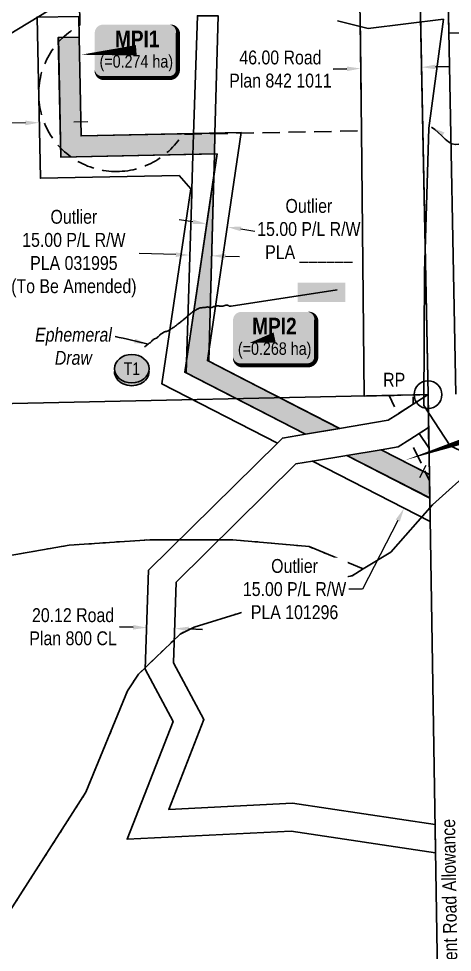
# Model space of a CAD drawing. Extents: x 585085 to 587865, y 5988993 to 5990821.
# Drawn here: x 585707 to 586020, y 5989511 to 5990184 of the extents above; entities that cross this region are included whole.
import ezdxf
from ezdxf.enums import TextEntityAlignment as Align

# ---------------------------------------------------------------- set-up
doc = ezdxf.new("R2010")
doc.units = 0
doc.header["$LTSCALE"] = 5
doc.header["$PDSIZE"] = 0.5
for name, pattern in [('foc-ACCESSROAD', [3.75, 2.5, -1.25]), ('foc-FLOWLINE', [3.75, 2.5, -1.25]), ('foc-TOPO-ephemeral', [6.25, 3.125, -0.625, 0.625, -0.625, 0.625, -0.625]), ('foc-WHEELTRACKS', [2, 0.4, -1.6])]:
    doc.linetypes.add(name, pattern=pattern)
doc.layers.get('Defpoints').update_dxf_attribs({"color": 9})
for name, color, linetype in [('35', 37, 'Continuous'), ('AS-POWER', 104, 'foc-POWER'), ('AS-UNDERLAY-H', 141, 'Continuous'), ('C-AR', 13, 'foc-ACCESSROAD'), ('C-RW', 13, 'Continuous'), ('C-WS', 13, 'foc-ACCESSROAD'), ('CG-NOTES', 7, 'Continuous'), ('F-EZE', 190, 'foc-FLOWLINE'), ('F-RW', 190, 'Continuous'), ('L-ROAD-T', 7, 'Continuous'), ('L-SEC', 7, 'Continuous'), ('L-TITLEDB', 4, 'Continuous'), ('L-TITLEDB-T', 4, 'Continuous'), ('P-BUFFER-H 100m', 191, 'Continuous'), ('P-CROSSINGS', 250, 'Continuous'), ('P-TEMP-BLOCKS', 250, 'Continuous'), ('P-TEMP-H', 41, 'Continuous'), ('P-TEMP_WORKSPACE', 46, 'Continuous'), ('T-CREEK', 160, 'Continuous'), ('T-DRAW', 143, 'foc-TOPO-ephemeral'), ('T-WATER-P3', 160, 'foc-WHEELTRACKS'), ('T-WATER-T', 170, 'Continuous')]:
    doc.layers.add(name, color=color, linetype=linetype)
doc.layers.add('C-RW-T', color=13, linetype='Continuous', lineweight=9)
doc.styles.add('100L', font='ARIALN.TTF', dxfattribs={"height": 11})
doc.styles.add('80', font='ARIALN.TTF', dxfattribs={"height": 10})
doc.styles.add('80CG', font='ARIALN.TTF', dxfattribs={"height": 10})
doc.styles.add('80L', font='ARIALN.TTF', dxfattribs={"height": 10})
doc.styles.add('BOLD', font='ARIALNB.TTF')
doc.styles.add('Crossing', font='ARIALN.TTF', dxfattribs={"height": 10})
doc.styles.add('foc-LtypeFont', font='ARIALN.TTF', dxfattribs={"height": 7.35})
doc.linetypes.add('foc-POWER', pattern='A,6,-1,["P",foc-LtypeFont,S=0.2,R=0,X=-0.625,Y=-0.75],-1.24,4', length=12.24)
doc.linetypes.add('foc-TOPO-flowdirection-NOLINE', pattern='A,0,[">",foc-LtypeFont,S=0.3,R=0,X=0,Y=-0.945],-20,[">",foc-LtypeFont,S=0.3,R=0,X=0,Y=-0.945],0', length=20)
doc.dimstyles.new('Compass 5 000', dxfattribs={"dimscale": 5, "dimtxt": 9, "dimasz": 2, "dimexe": 0.2, "dimexo": 0.0625, "dimgap": 0.5, "dimtad": 0, "dimtih": 1, "dimtoh": 1, "dimzin": 0, "dimdsep": 46, "dimtxsty": '80CG', "dimcen": 0.1, "dimse1": 1, "dimse2": 1, "dimclrd": 256, "dimclrt": 256, "dimaunit": 1, "dimadec": 4, "dimazin": 0, "dimtfac": 0.06, "dimtofl": 0, "dimtmove": 0, "dimatfit": 1, "dimfxl": 0.2, "dimtolj": 1, "dimtzin": 0, "dimlwd": -1, "dimarcsym": 0})

# ---------------------------------------------------------------- blocks, each defined once
blk = doc.blocks.new('RP')
at = {"layer": '35', "color": 3}
blk.add_circle((0, 0), 10, dxfattribs=at)
at = {"layer": '35', "color": 3, "style": '80'}
blk.add_attdef('RP_001', (-32.36, 5.75), '', height=10, dxfattribs=at)
blk = doc.blocks.new('*D382')
at = {"layer": 'C-RW-T', "transparency": 16777216}
for p, q in [((585820.42, 5990014.01), (585793.86, 5990014.81)), ((585856.22, 5990012.93), (585866.22, 5990012.63))]:
    blk.add_line(p, q, dxfattribs=at)
for points in [[(585820.47, 5990015.67), (585820.37, 5990012.34), (585830.41, 5990013.71)], [(585856.27, 5990014.6), (585856.17, 5990011.27), (585846.23, 5990013.23)]]:
    blk.add_solid(points, dxfattribs=at)
at = {"layer": 'Defpoints', "color": 0, "transparency": 16777216}
for p in [(585830.41, 5990013.71), (585830.22, 5990007.2), (585846.03, 5990006.72)]:
    blk.add_point(p, dxfattribs=at)
at = {"layer": 'C-RW-T', "transparency": 16777216, "insert": (585746.84, 5990014.81), "char_height": 10, "attachment_point": 5, "style": '80CG'}
blk.add_mtext('\\A1;Outlier\\P15.00 P/L R/W\\PPLA 031995\\P(To Be Amended)', dxfattribs=at)
blk = doc.blocks.new('*D386')
at = {"layer": 'C-RW-T', "transparency": 16777216}
for p, q in [((585996.45, 5989853.47), (586001.02, 5989862.37)), ((585980.48, 5989822.33), (585955.11, 5989772.87)), ((585955.11, 5989772.87), (585945.11, 5989772.87))]:
    blk.add_line(p, q, dxfattribs=at)
for points in [[(585994.97, 5989854.23), (585997.93, 5989852.71), (585991.89, 5989844.57)], [(585979, 5989823.09), (585981.96, 5989821.57), (585985.04, 5989831.23)]]:
    blk.add_solid(points, dxfattribs=at)
at = {"layer": 'Defpoints', "color": 0, "transparency": 16777216}
for p in [(585986.4, 5989847.39), (585979.56, 5989834.05), (585985.04, 5989831.23)]:
    blk.add_point(p, dxfattribs=at)
at = {"layer": 'C-RW-T', "transparency": 16777216, "insert": (585906.02, 5989772.87), "char_height": 10, "attachment_point": 5, "style": '80CG', "bg_fill": 3, "box_fill_scale": 1.1, "bg_fill_color": 256, "bg_fill_true_color": 13158600, "bg_fill_transparency": 0}
blk.add_mtext('\\A1;Outlier\\P15.00 P/L R/W\\PPLA 101296', dxfattribs=at)
blk = doc.blocks.new('*D397')
at = {"layer": 'Defpoints', "color": 0, "transparency": 16777216}
for p in [(585947.56, 5990440.76), (585991.38, 5990441.69), (585997.61, 5990149.13)]:
    blk.add_point(p, dxfattribs=at)
at = {"layer": 'L-TITLEDB-T', "transparency": 16777216}
for p, q in [((585943.8, 5990147.98), (585933.8, 5990147.77)), ((586007.61, 5990149.34), (586017.61, 5990149.55))]:
    blk.add_line(p, q, dxfattribs=at)
for points in [[(586007.57, 5990151.01), (586007.64, 5990147.67), (585997.61, 5990149.13)], [(585943.76, 5990149.65), (585943.83, 5990146.31), (585953.8, 5990148.19)]]:
    blk.add_solid(points, dxfattribs=at)
at = {"layer": 'L-TITLEDB-T', "transparency": 16777216, "insert": (585895.85, 5990147.77), "char_height": 10, "attachment_point": 5, "style": '80CG'}
blk.add_mtext('\\A1;46.00 Road\\PPlan 842 1011', dxfattribs=at)
blk = doc.blocks.new('*D399')
at = {"layer": 'Defpoints', "color": 0, "transparency": 16777216}
for p in [(585799.76, 5989749.13), (585819.86, 5989748.5), (585799.63, 5989745.11)]:
    blk.add_point(p, dxfattribs=at)
at = {"layer": 'L-TITLEDB-T', "transparency": 16777216}
for p, q in [((585789.64, 5989745.42), (585779.64, 5989745.73)), ((585829.73, 5989744.18), (585839.72, 5989743.87))]:
    blk.add_line(p, q, dxfattribs=at)
for points in [[(585789.69, 5989747.09), (585789.59, 5989743.76), (585799.63, 5989745.11)], [(585829.78, 5989745.84), (585829.68, 5989742.51), (585819.73, 5989744.49)]]:
    blk.add_solid(points, dxfattribs=at)
at = {"layer": 'L-TITLEDB-T', "transparency": 16777216, "insert": (585746.27, 5989745.73), "char_height": 10, "attachment_point": 5, "style": '80CG'}
blk.add_mtext('\\A1;20.12 Road\\PPlan 800 CL', dxfattribs=at)
blk = doc.blocks.new('*D400')
at = {"layer": 'C-RW-T', "transparency": 16777216}
for p, q in [((585832.75, 5990037.64), (585822.86, 5990039.11)), ((585867.38, 5990032.51), (585877.27, 5990031.05))]:
    blk.add_line(p, q, dxfattribs=at)
for points in [[(585832.99, 5990039.29), (585832.5, 5990036), (585842.64, 5990036.18)], [(585867.62, 5990034.16), (585867.13, 5990030.87), (585857.49, 5990033.98)]]:
    blk.add_solid(points, dxfattribs=at)
at = {"layer": 'Defpoints', "color": 0, "transparency": 16777216}
for p in [(585857.49, 5990033.98), (585836.13, 5989992.21), (585850.97, 5989990.01)]:
    blk.add_point(p, dxfattribs=at)
at = {"layer": 'C-RW-T', "transparency": 16777216, "insert": (585916.36, 5990031.05), "char_height": 10, "attachment_point": 5, "style": '80CG'}
blk.add_mtext('\\A1;Outlier\\P15.00 P/L R/W\\PPLA ______', dxfattribs=at)
blk = doc.blocks.new('*D405')
at = {"layer": 'C-RW-T', "transparency": 16777216}
for p, q in [((585711.89, 5990108.99), (585701.89, 5990108.79)), ((585746.86, 5990109.69), (585756.86, 5990109.89))]:
    blk.add_line(p, q, dxfattribs=at)
for points in [[(585711.86, 5990110.65), (585711.93, 5990107.32), (585721.89, 5990109.19)], [(585746.83, 5990111.36), (585746.89, 5990108.02), (585736.86, 5990109.49)]]:
    blk.add_solid(points, dxfattribs=at)
at = {"layer": 'Defpoints', "color": 0, "transparency": 16777216}
for p in [(585721.89, 5990109.19), (585721.91, 5990108.07), (585736.88, 5990108.37)]:
    blk.add_point(p, dxfattribs=at)
at = {"layer": 'C-RW-T', "transparency": 16777216, "insert": (585662.81, 5990108.79), "char_height": 10, "attachment_point": 5, "style": '80CG'}
blk.add_mtext('\\A1;Outlier\\P15.00 P/L R/W\\PPLA 101296', dxfattribs=at)
blk = doc.blocks.new('*U406')
at = {"true_color": 0xff8aff}
h = blk.add_hatch(color=211, dxfattribs=at)
edge = h.paths.add_edge_path()
edge.add_line((-24, -20), (24, -20))
edge.add_arc((24, -14), 6, 270, 360)
edge.add_line((30, -14), (30, 12.5))
edge.add_arc((24, 12.5), 6, 0, 90)
edge.add_line((24, 18.5), (-24, 18.5))
edge.add_arc((-24, 12.5), 6, 90, 180)
edge.add_line((-30, 12.5), (-30, -14))
edge.add_arc((-24, -14), 6, 180, 270)
at = {"color": 250, "flags": 128}
blk.add_lwpolyline([(-24, -20, 3, 3, 0), (24, -20, 3, 3, 0.414214), (30, -14, 3, 3, 0), (30, 12.5, 3, 0, 0.414214), (24, 18.5, 0, 0, 0), (-24, 18.5, 0, 0, 0.414214), (-30, 12.5, 0, 0, 0), (-30, -14, 0, 3, 0.414214)], format="xyseb", close=True, dxfattribs=at)
at = {"flags": 128}
blk.add_lwpolyline([(-40.14, -3.21, 0, 7.5, 0), (0, 0, 0, 0, 0)], format="xyseb", dxfattribs=at)
at = {"color": 250}
for tag, p, height, style in [('TEMP_AREA_W1_001', (-9.21, 2.24), 12, 'BOLD'), ('ENTER_TEXT_001', (-30.66, -12.47), 9, '80')]:
    blk.add_attdef(tag, p, '', height=height, dxfattribs=dict(at, style=style))
blk = doc.blocks.new('*U407')
at = {"true_color": 0xff8aff}
h = blk.add_hatch(color=211, dxfattribs=at)
edge = h.paths.add_edge_path()
edge.add_line((-24, -20), (24, -20))
edge.add_arc((24, -14), 6, 270, 360)
edge.add_line((30, -14), (30, 12.5))
edge.add_arc((24, 12.5), 6, 0, 90)
edge.add_line((24, 18.5), (-24, 18.5))
edge.add_arc((-24, 12.5), 6, 90, 180)
edge.add_line((-30, 12.5), (-30, -14))
edge.add_arc((-24, -14), 6, 180, 270)
at = {"color": 250, "flags": 128}
blk.add_lwpolyline([(-24, -20, 3, 3, 0), (24, -20, 3, 3, 0.414214), (30, -14, 3, 3, 0), (30, 12.5, 3, 0, 0.414214), (24, 18.5, 0, 0, 0), (-24, 18.5, 0, 0, 0.414214), (-30, 12.5, 0, 0, 0), (-30, -14, 0, 3, 0.414214)], format="xyseb", close=True, dxfattribs=at)
at = {"flags": 128}
blk.add_lwpolyline([(-77.51, -25.31, 0, 7.5, 0), (0, 0, 0, 0, 0)], format="xyseb", dxfattribs=at)
at = {"color": 250}
for tag, p, height, style in [('TEMP_AREA_W1_001', (-9.21, 2.24), 12, 'BOLD'), ('ENTER_TEXT_001', (-30.66, -12.47), 9, '80')]:
    blk.add_attdef(tag, p, '', height=height, dxfattribs=dict(at, style=style))
blk = doc.blocks.new('XING3')
h = blk.add_hatch(color=250)
h.dxf.hatch_style = 1
edge = h.paths.add_edge_path()
edge.add_ellipse((0, -2.05), major_axis=(-12.5, 0), ratio=0.816297, start_angle=0, end_angle=180)
edge.add_line((12.5, -2.05), (12.5, 0))
edge.add_ellipse((0, 0), major_axis=(-12.5, 0), ratio=0.816297, start_angle=0, end_angle=180, ccw=False)
edge.add_line((-12.5, 0), (-12.5, -2.05))
at = {"layer": 'P-BUFFER-H 100m'}
h = blk.add_hatch(color=256, dxfattribs=at)
h.dxf.hatch_style = 1
edge = h.paths.add_edge_path()
edge.add_ellipse((0, 0), major_axis=(-12.5, 0), ratio=0.816297, start_angle=0, end_angle=360)
at = {"color": 250}
blk.add_ellipse((0, 0), major_axis=(-12.5, 0), ratio=0.816297, dxfattribs=at)
blk.add_ellipse((0, -2.05), major_axis=(-12.5, 0), ratio=0.816297, start_param=0, end_param=3.141593, dxfattribs=at)
at = {"color": 250, "style": 'Crossing'}
blk.add_attdef('CROSSING', text='', height=9, dxfattribs=at).set_placement((0.09, 0.02), align=Align.MIDDLE_CENTER)
at = {"color": 250, "style": 'Crossing', "flags": 1}
for tag, p in [('OWNER', (0.09, -12.49)), ('DESCRIPTION', (0.09, -25.77)), ('LOCATION', (0.09, -39.3)), ('DWG_REF', (0.09, -52.84))]:
    blk.add_attdef(tag, text='', height=9, dxfattribs=at).set_placement(p, align=Align.MIDDLE_CENTER)
blk = doc.blocks.new('*U475')
at = {"true_color": 0xff8aff}
h = blk.add_hatch(color=211, dxfattribs=at)
edge = h.paths.add_edge_path()
edge.add_line((-24, -20), (24, -20))
edge.add_arc((24, -14), 6, 270, 360)
edge.add_line((30, -14), (30, 12.5))
edge.add_arc((24, 12.5), 6, 0, 90)
edge.add_line((24, 18.5), (-24, 18.5))
edge.add_arc((-24, 12.5), 6, 90, 180)
edge.add_line((-30, 12.5), (-30, -14))
edge.add_arc((-24, -14), 6, 180, 270)
at = {"color": 250, "flags": 128}
blk.add_lwpolyline([(-24, -20, 3, 3, 0), (24, -20, 3, 3, 0.414214), (30, -14, 3, 3, 0), (30, 12.5, 3, 0, 0.414214), (24, 18.5, 0, 0, 0), (-24, 18.5, 0, 0, 0.414214), (-30, 12.5, 0, 0, 0), (-30, -14, 0, 3, 0.414214)], format="xyseb", close=True, dxfattribs=at)
at = {"flags": 128}
blk.add_lwpolyline([(-18.02, -3.87, 0, 7.5, 0), (0, 0, 0, 0, 0)], format="xyseb", dxfattribs=at)
at = {"color": 250}
for tag, p, height, style in [('TEMP_AREA_W1_001', (-9.21, 2.24), 12, 'BOLD'), ('ENTER_TEXT_001', (-30.66, -12.47), 9, '80')]:
    blk.add_attdef(tag, p, '', height=height, dxfattribs=dict(at, style=style))

msp = doc.modelspace()

# ---------------------------------------------------------------- hatches: boundary and pattern name
at = {"layer": 'AS-UNDERLAY-H'}
h = msp.add_hatch(color=256, dxfattribs=at)
h.dxf.hatch_style = 1
h.paths.add_polyline_path([(585908.251, 5989993.769), (585942.613, 5989993.769), (585942.613, 5989979.857), (585908.251, 5989979.857)])
at = {"layer": 'P-TEMP-H'}
h = msp.add_hatch(color=256, dxfattribs=at)
h.dxf.hatch_style = 1
h.paths.add_polyline_path([(585848.642, 5990101.614), (585752.072, 5990099.636), (585750.616, 5990170.84), (585735.674, 5990170.643), (585737.382, 5990084.326), (585848.239, 5990086.611)])
h = msp.add_hatch(color=256, dxfattribs=at)
h.dxf.hatch_style = 1
h.paths.add_polyline_path([(585847.822, 5990071.091), (585826.792, 5989929.251), (585863.843, 5989910.244), (585913.558, 5989884.741), (585913.846, 5989884.594), (585938.577, 5989888.782), (585920.405, 5989898.088), (585870.689, 5989923.591), (585843.221, 5989937.696), (585844.463, 5989946.08)])
h = msp.add_hatch(color=256, dxfattribs=at)
h.dxf.hatch_style = 1
h.paths.add_polyline_path([(586003.264, 5989855.589), (585968.497, 5989873.417), (585943.689, 5989869.285), (586003.543, 5989838.596)])

# ---------------------------------------------------------------- linework, layer by layer
at = {"layer": 'AS-POWER'}
msp.add_lwpolyline([(585937.055, 5990182.613), (585959.129, 5990177.005), (586013.379, 5990183.735), (586002.903, 5990105.211), (585999.678, 5990001.716), (585999.211, 5989905.199), (586018.33, 5989876.191), (586104.944, 5989835.901), (586222.811, 5989814.949), (586333.878, 5989779.036), (586438.048, 5989779.398), (586536.881, 5989777.175), (586624.415, 5989786.535), (586711.92, 5989796.553), (586793.788, 5989796.91), (586817.741, 5989776.544), (586825.339, 5989569.786), (586830.017, 5989456.237), (586835.793, 5989125.298), (586859.09, 5989109.973), (586938.074, 5989110.229)], dxfattribs=at)
at = {"layer": 'C-AR', "flags": 128}
for points in [[(585991.489, 5989906.14), (585980.568, 5989899.145), (585974.261, 5989912.492), (585991.467, 5989912.858), (585996.172, 5989912.959), (585997.554, 5989910.029), (585991.489, 5989906.14)], [(586003.265, 5989855.511), (586003.34, 5989850.952), (586000.52, 5989856.921), (585989.224, 5989880.824), (585995.894, 5989885.101), (586002.707, 5989889.469), (586002.746, 5989887.157), (586002.948, 5989874.814), (586002.984, 5989872.627), (586003.265, 5989855.511)]]:
    msp.add_lwpolyline(points, close=True, dxfattribs=at)
at = {"layer": 'C-RW', "flags": 128}
for points in [[(585913.861, 5989884.596), (585913.554, 5989884.754), (585826.788, 5989929.263), (585850.124, 5990086.662), (585737.378, 5990084.339), (585735.602, 5990170.642), (585750.608, 5990170.84), (585750.355, 5990185.791), (585720.36, 5990185.285), (585722.697, 5990069.041), (585822.701, 5990071.101), (585831.22, 5990061.422), (585810.376, 5989920.832), (585893.612, 5989878.133), (585897.324, 5989881.797)], [(585943.704, 5989869.288), (585918.895, 5989865.164), (586003.822, 5989821.598), (586003.822, 5989821.598), (586003.543, 5989838.591), (586003.229, 5989838.752)]]:
    msp.add_lwpolyline(points, close=True, dxfattribs=at)
at = {"layer": 'C-RW'}
for points in [[(585895.528, 5989910.817), (585938.482, 5989888.766), (585913.861, 5989884.596), (585827.825, 5989928.731), (585831.886, 5990058.117), (585831.98, 5990061.108), (585832.749, 5990085.606), (585833.23, 5990100.941), (585835.908, 5990186.29), (585850.915, 5990186.233), (585848.632, 5990101.243), (585848.22, 5990085.924), (585847.571, 5990061.756), (585844.223, 5989937.162), (585895.528, 5989910.817)], [(585938.577, 5989888.782), (585920.405, 5989898.088), (585870.689, 5989923.591), (585843.221, 5989937.696), (585867.564, 5990102.001), (585752.072, 5990099.636), (585750.616, 5990170.84), (585735.674, 5990170.643), (585737.382, 5990084.326), (585850.128, 5990086.649), (585826.792, 5989929.251), (585863.843, 5989910.244), (585913.558, 5989884.741), (585913.846, 5989884.594)], [(586003.264, 5989855.589), (585968.497, 5989873.417), (585943.689, 5989869.285), (586003.543, 5989838.596), (586003.543, 5989838.596)], [(586003.443, 5989844.696), (586003.544, 5989838.548), (585943.704, 5989869.288), (585968.41, 5989873.403), (586000.52, 5989856.921), (586003.265, 5989855.511), (586003.34, 5989850.952), (586003.443, 5989844.696)]]:
    msp.add_lwpolyline(points, close=True, dxfattribs=at)
at = {"layer": 'C-WS', "flags": 128}
msp.add_lwpolyline([(585779.807, 5990074), (585777.848, 5990073.952), (585775.889, 5990073.972), (585773.931, 5990074.06), (585771.977, 5990074.217), (585770.031, 5990074.442), (585768.093, 5990074.736), (585766.167, 5990075.096), (585764.255, 5990075.524), (585762.358, 5990076.019), (585760.481, 5990076.58), (585758.624, 5990077.206), (585756.79, 5990077.897), (585754.981, 5990078.652), (585753.2, 5990079.469), (585751.449, 5990080.348), (585749.729, 5990081.288), (585748.044, 5990082.288), (585746.394, 5990083.346), (585745.705, 5990083.823), (585744.782, 5990084.461), (585743.211, 5990085.632), (585741.682, 5990086.857), (585740.196, 5990088.135), (585738.756, 5990089.464), (585738.395, 5990089.822), (585737.363, 5990090.843), (585736.02, 5990092.27), (585734.727, 5990093.742), (585733.487, 5990095.26), (585732.3, 5990096.82), (585731.169, 5990098.42), (585730.094, 5990100.059), (585729.078, 5990101.734), (585728.121, 5990103.444), (585727.224, 5990105.187), (585726.389, 5990106.96), (585725.616, 5990108.76), (585724.907, 5990110.587), (585724.262, 5990112.438), (585723.683, 5990114.31), (585723.169, 5990116.201), (585722.78, 5990118.111), (585722.342, 5990120.032), (585722.029, 5990121.966), (585721.785, 5990123.911), (585721.608, 5990125.863), (585721.5, 5990127.819), (585721.461, 5990129.778), (585721.49, 5990131.738), (585721.588, 5990133.696), (585721.754, 5990135.648), (585721.988, 5990137.593), (585722.347, 5990139.531), (585722.66, 5990141.454), (585723.098, 5990143.365), (585723.602, 5990145.258), (585724.171, 5990147.133), (585724.806, 5990148.987), (585725.506, 5990150.818), (585726.269, 5990152.623), (585727.095, 5990154.4), (585727.983, 5990156.148), (585728.931, 5990157.863), (585729.938, 5990159.543), (585731.004, 5990161.188), (585732.127, 5990162.794), (585733.306, 5990164.36), (585734.538, 5990165.883), (585735.823, 5990167.363), (585736.796, 5990168.407), (585737.159, 5990168.796), (585738.421, 5990169.998), (585739.977, 5990171.519), (585741.456, 5990172.805), (585742.979, 5990174.038), (585744.545, 5990175.218), (585746.15, 5990176.341), (585747.794, 5990177.408), (585751.189, 5990179.365), (585751.071, 5990185.179), (585750.842, 5990194.909), (585750.508, 5990209.812), (585750.034, 5990255.316), (585749.149, 5990299.226), (585850.855, 5990301.077), (585866.134, 5990301.367), (585950.853, 5990302.919), (585953.421, 5990182.038), (585954.386, 5990103.319), (585848.632, 5990101.242), (585833.23, 5990100.94), (585825.214, 5990100.772), (585824.162, 5990099.106), (585823.054, 5990097.489), (585821.891, 5990095.912), (585820.673, 5990094.377), (585819.402, 5990092.885), (585818.08, 5990091.439), (585816.708, 5990090.039), (585815.288, 5990088.689), (585813.821, 5990087.389), (585812.309, 5990086.142), (585810.752, 5990085.087), (585809.16, 5990083.809), (585807.527, 5990082.727), (585805.856, 5990081.703), (585804.151, 5990080.737), (585802.413, 5990079.832), (585800.644, 5990078.988), (585798.846, 5990078.207), (585797.023, 5990077.489), (585795.175, 5990076.836), (585793.306, 5990076.247), (585791.418, 5990075.725), (585789.512, 5990075.268), (585787.591, 5990074.879), (585785.658, 5990074.557), (585783.714, 5990074.304), (585781.764, 5990074.118), (585779.807, 5990074)], close=True, dxfattribs=at)
at = {"layer": 'F-EZE', "flags": 128}
for points in [[(585997.554, 5989910.029), (585991.489, 5989906.14), (585991.467, 5989912.858), (585996.172, 5989912.959), (586002.319, 5989913.09), (585997.554, 5989910.029)], [(586002.948, 5989874.814), (585995.894, 5989885.101), (586002.707, 5989889.469), (586002.746, 5989887.157), (586002.948, 5989874.814)]]:
    msp.add_lwpolyline(points, close=True, dxfattribs=at)
at = {"layer": 'F-RW'}
msp.add_lwpolyline([(585099.24, 5989908.934), (585199.693, 5989911.062), (585240.858, 5989911.934), (585731.501, 5990209.551), (585735.868, 5990209.611), (585750.508, 5990209.812), (585750.842, 5990194.909), (585736.157, 5990194.672), (585245.189, 5989897.026), (585199.977, 5989896.071), (585099.532, 5989893.937)], dxfattribs=at)
at = {"layer": 'L-SEC'}
for p, q in [((586002.319, 5989913.09), (585986.276, 5990717.411)), ((586022.428, 5989913.421), (586006.383, 5990717.812)), ((585199.977, 5989896.072), (586002.319, 5989913.09)), ((586015.53, 5989108.719), (586002.319, 5989913.09))]:
    msp.add_line(p, q, dxfattribs=at)
at = {"layer": 'L-TITLEDB', "flags": 128}
for points in [[(585984.332, 5990820.205), (585986.276, 5990717.41), (585994.298, 5990315.251), (586002.319, 5989913.09), (585996.172, 5989912.959), (585991.467, 5989912.858), (585974.261, 5989912.492), (585956.228, 5989912.108), (585954.386, 5990103.319), (585953.421, 5990182.038), (585950.853, 5990302.919), (585948.845, 5990398.384), (585942.198, 5990716.493), (585941.912, 5990729.746), (585941.585, 5990744.953), (585939.981, 5990819.223)], [(586094.479, 5990317.102), (586039.239, 5990315.911), (586015.409, 5990270.683), (586017.406, 5990173.747), (586097.414, 5990175.479)]]:
    msp.add_lwpolyline(points, dxfattribs=at)
msp.add_lwpolyline([(586002.707, 5989889.469), (585995.894, 5989885.101), (585989.224, 5989880.824), (585980.851, 5989875.455), (585968.41, 5989873.403), (585943.665, 5989869.281), (585918.982, 5989865.178), (585906.946, 5989863.18), (585820.533, 5989777.869), (585818.651, 5989719.881), (585840.658, 5989678.851), (585815.307, 5989614.136), (585904.508, 5989618.498), (586007.411, 5989603.117), (586007.745, 5989582.734), (585903.501, 5989598.316), (585785.249, 5989592.533), (585818.544, 5989677.532), (585798.376, 5989715.133), (585800.693, 5989786.505), (585893.608, 5989878.13), (585897.324, 5989881.797), (585913.827, 5989884.591), (585938.482, 5989888.766), (585973.473, 5989894.596), (585980.568, 5989899.145), (585991.489, 5989906.14), (585997.554, 5989910.029), (586002.319, 5989913.09), (586002.707, 5989889.469)], close=True, dxfattribs=at)
at = {"layer": 'P-TEMP_WORKSPACE'}
for points in [[(585848.642, 5990101.614), (585752.072, 5990099.636), (585750.616, 5990170.84), (585735.674, 5990170.643), (585737.382, 5990084.326), (585848.239, 5990086.611)], [(585847.822, 5990071.091), (585826.792, 5989929.251), (585863.843, 5989910.244), (585913.558, 5989884.741), (585913.846, 5989884.594), (585938.577, 5989888.782), (585920.405, 5989898.088), (585870.689, 5989923.591), (585843.221, 5989937.696), (585844.463, 5989946.08)], [(586003.264, 5989855.589), (585968.497, 5989873.417), (585943.689, 5989869.285), (586003.543, 5989838.596), (586003.543, 5989838.596)]]:
    msp.add_lwpolyline(points, close=True, dxfattribs=at)
at = {"layer": 'T-CREEK', "flags": 128}
msp.add_lwpolyline([(585955.604, 5989787.454), (585975.543, 5989799.56), (586005.548, 5989833.563), (586036.553, 5989861.566), (586071.558, 5989888.569), (586097.561, 5989903.572), (586172.571, 5989933.577), (586212.576, 5989953.581), (586234.579, 5989973.583), (586251.583, 5989998.585), (586251.584, 5990013.585), (586249.018, 5990020.257)], dxfattribs=at)
at = {"layer": 'T-CREEK', "linetype": 'foc-TOPO-flowdirection-NOLINE', "flags": 128}
msp.add_lwpolyline([(585955.604, 5989787.454), (585975.543, 5989799.56), (586005.548, 5989833.563), (586036.553, 5989861.566), (586071.558, 5989888.569), (586097.561, 5989903.572), (586172.571, 5989933.577), (586212.576, 5989953.581), (586234.579, 5989973.583), (586251.583, 5989998.585), (586251.584, 5990013.585), (586249.018, 5990020.257)], dxfattribs=at)
at = {"layer": 'T-DRAW', "linetype": 'foc-TOPO-flowdirection-NOLINE', "flags": 128}
msp.add_lwpolyline([(585797.784, 5989947.474), (585798.19, 5989947.765), (585798.506, 5989948.055), (585798.748, 5989948.25), (585799.156, 5989948.543), (585799.474, 5989948.834), (585799.777, 5989949.223), (585800.036, 5989949.323), (585800.463, 5989949.523), (585800.784, 5989949.817), (585801.198, 5989950.114), (585801.274, 5989950.212), (585801.873, 5989950.513), (585802.289, 5989950.811), (585802.614, 5989951.108), (585802.832, 5989951.502), (585803.144, 5989951.899), (585803.393, 5989952.099), (585803.721, 5989952.4), (585804.049, 5989952.701), (585804.378, 5989953.003), (585804.723, 5989953.207), (585805.067, 5989953.411), (585805.705, 5989953.522), (585805.785, 5989953.623), (585806.411, 5989953.833), (585806.931, 5989954.141), (585807.173, 5989954.444), (585807.508, 5989954.751), (585807.844, 5989955.057), (585808.181, 5989955.365), (585808.519, 5989955.674), (585808.845, 5989956.084), (585809.185, 5989956.394), (585809.267, 5989956.497), (585809.69, 5989956.911), (585809.867, 5989957.016), (585810.682, 5989957.337), (585811.037, 5989957.549), (585811.381, 5989957.862), (585811.643, 5989958.072), (585811.821, 5989958.179), (585812.178, 5989958.391), (585812.927, 5989958.508), (585813.107, 5989958.614), (585813.571, 5989958.726), (585814.216, 5989958.945), (585814.777, 5989959.059), (585814.957, 5989959.166), (585815.595, 5989959.489), (585816.415, 5989959.92), (585816.856, 5989960.346), (585817.307, 5989960.668), (585817.672, 5989960.885), (585818.125, 5989961.208), (585818.3, 5989961.422), (585818.772, 5989961.537), (585819.235, 5989961.756), (585819.499, 5989962.079), (585819.957, 5989962.405), (585820.415, 5989962.733), (585820.682, 5989963.058), (585820.964, 5989963.17), (585821.418, 5989963.606), (585821.783, 5989963.935), (585821.963, 5989964.154), (585822.233, 5989964.482), (585822.712, 5989964.599), (585823.456, 5989965.154), (585823.645, 5989965.266), (585824.107, 5989965.71), (585824.296, 5989965.822), (585824.949, 5989966.381), (585825.323, 5989966.716), (585825.894, 5989967.057), (585826.265, 5989967.505), (585826.549, 5989967.731), (585827.031, 5989967.961), (585827.405, 5989968.412), (585827.79, 5989968.642), (585828.17, 5989968.984), (585828.458, 5989969.213), (585828.836, 5989969.668), (585828.935, 5989969.67), (585829.219, 5989970.012), (585829.894, 5989970.589), (585830.284, 5989970.822), (585830.38, 5989970.937), (585830.768, 5989971.285), (585831.452, 5989971.753), (585831.742, 5989972.1), (585832.133, 5989972.451), (585832.525, 5989972.803), (585833.119, 5989973.159), (585833.813, 5989973.633), (585834.211, 5989973.872), (585834.71, 5989974.113), (585835.108, 5989974.469), (585835.209, 5989974.471), (585836.213, 5989974.956), (585836.515, 5989975.078), (585837.221, 5989975.325), (585837.827, 5989975.57), (585839.246, 5989975.714), (585839.854, 5989975.843), (585840.26, 5989975.968), (585840.666, 5989975.975), (585840.768, 5989975.977), (585841.478, 5989975.99), (585842.189, 5989976.121), (585842.495, 5989976.244), (585843.311, 5989976.495), (585843.714, 5989976.267), (585843.915, 5989976.153), (585844.621, 5989975.931), (585845.026, 5989975.939), (585845.229, 5989975.942), (585846.04, 5989975.957), (585846.547, 5989975.967), (585846.963, 5989976.327), (585847.373, 5989976.453), (585847.787, 5989976.696), (585848.092, 5989976.702), (585848.808, 5989976.833), (585849.524, 5989976.965), (585850.14, 5989977.095), (585850.954, 5989977.11), (585851.463, 5989977.119), (585851.961, 5989976.892), (585853.284, 5989976.916), (585853.792, 5989976.926), (585854.301, 5989976.935), (585855.645, 5989977.315), (585856.373, 5989977.566), (585856.781, 5989977.573), (585857.299, 5989977.702), (585857.605, 5989977.707), (585858.2, 5989977.481), (585858.488, 5989977.249), (585858.971, 5989976.904), (585859.572, 5989976.797), (585860.081, 5989976.806), (585860.293, 5989976.928), (585936.674, 5989988.536)], dxfattribs=at)
at = {"layer": 'T-DRAW', "flags": 128}
msp.add_lwpolyline([(585797.784, 5989947.474), (585798.19, 5989947.765), (585798.506, 5989948.055), (585798.748, 5989948.25), (585799.156, 5989948.543), (585799.474, 5989948.834), (585799.777, 5989949.223), (585800.036, 5989949.323), (585800.463, 5989949.523), (585800.784, 5989949.817), (585801.198, 5989950.114), (585801.274, 5989950.212), (585801.873, 5989950.513), (585802.289, 5989950.811), (585802.614, 5989951.108), (585802.832, 5989951.502), (585803.144, 5989951.899), (585803.393, 5989952.099), (585803.721, 5989952.4), (585804.049, 5989952.701), (585804.378, 5989953.003), (585804.723, 5989953.207), (585805.067, 5989953.411), (585805.705, 5989953.522), (585805.785, 5989953.623), (585806.411, 5989953.833), (585806.931, 5989954.141), (585807.173, 5989954.444), (585807.508, 5989954.751), (585807.844, 5989955.057), (585808.181, 5989955.365), (585808.519, 5989955.674), (585808.845, 5989956.084), (585809.185, 5989956.394), (585809.267, 5989956.497), (585809.69, 5989956.911), (585809.867, 5989957.016), (585810.682, 5989957.337), (585811.037, 5989957.549), (585811.381, 5989957.862), (585811.643, 5989958.072), (585811.821, 5989958.179), (585812.178, 5989958.391), (585812.927, 5989958.508), (585813.107, 5989958.614), (585813.571, 5989958.726), (585814.216, 5989958.945), (585814.777, 5989959.059), (585814.957, 5989959.166), (585815.595, 5989959.489), (585816.415, 5989959.92), (585816.856, 5989960.346), (585817.307, 5989960.668), (585817.672, 5989960.885), (585818.125, 5989961.208), (585818.3, 5989961.422), (585818.772, 5989961.537), (585819.235, 5989961.756), (585819.499, 5989962.079), (585819.957, 5989962.405), (585820.415, 5989962.733), (585820.682, 5989963.058), (585820.964, 5989963.17), (585821.418, 5989963.606), (585821.783, 5989963.935), (585821.963, 5989964.154), (585822.233, 5989964.482), (585822.712, 5989964.599), (585823.456, 5989965.154), (585823.645, 5989965.266), (585824.107, 5989965.71), (585824.296, 5989965.822), (585824.949, 5989966.381), (585825.323, 5989966.716), (585825.894, 5989967.057), (585826.265, 5989967.505), (585826.549, 5989967.731), (585827.031, 5989967.961), (585827.405, 5989968.412), (585827.79, 5989968.642), (585828.17, 5989968.984), (585828.458, 5989969.213), (585828.836, 5989969.668), (585828.935, 5989969.67), (585829.219, 5989970.012), (585829.894, 5989970.589), (585830.284, 5989970.822), (585830.38, 5989970.937), (585830.768, 5989971.285), (585831.452, 5989971.753), (585831.742, 5989972.1), (585832.133, 5989972.451), (585832.525, 5989972.803), (585833.119, 5989973.159), (585833.813, 5989973.633), (585834.211, 5989973.872), (585834.71, 5989974.113), (585835.108, 5989974.469), (585835.209, 5989974.471), (585836.213, 5989974.956), (585836.515, 5989975.078), (585837.221, 5989975.325), (585837.827, 5989975.57), (585839.246, 5989975.714), (585839.854, 5989975.843), (585840.26, 5989975.968), (585840.666, 5989975.975), (585840.768, 5989975.977), (585841.478, 5989975.99), (585842.189, 5989976.121), (585842.495, 5989976.244), (585843.311, 5989976.495), (585843.714, 5989976.267), (585843.915, 5989976.153), (585844.621, 5989975.931), (585845.026, 5989975.939), (585845.229, 5989975.942), (585846.04, 5989975.957), (585846.547, 5989975.967), (585846.963, 5989976.327), (585847.373, 5989976.453), (585847.787, 5989976.696), (585848.092, 5989976.702), (585848.808, 5989976.833), (585849.524, 5989976.965), (585850.14, 5989977.095), (585850.954, 5989977.11), (585851.463, 5989977.119), (585851.961, 5989976.892), (585853.284, 5989976.916), (585853.792, 5989976.926), (585854.301, 5989976.935), (585855.645, 5989977.315), (585856.373, 5989977.566), (585856.781, 5989977.573), (585857.299, 5989977.702), (585857.605, 5989977.707), (585858.2, 5989977.481), (585858.488, 5989977.249), (585858.971, 5989976.904), (585859.572, 5989976.797), (585860.081, 5989976.806), (585860.293, 5989976.928)], dxfattribs=at)
at = {"layer": 'T-WATER-P3', "flags": 128}
for points in [[(585395.482, 5989717.521), (585419.485, 5989718.523), (585458.489, 5989723.526), (585478.49, 5989723.527), (585516.494, 5989726.529), (585533.496, 5989730.53), (585547.498, 5989739.531), (585567.501, 5989758.533), (585595.505, 5989771.536), (585674.514, 5989792.541), (585743.521, 5989804.546), (585801.527, 5989808.55), (585861.532, 5989808.553), (585916.537, 5989803.558), (585955.604, 5989787.454)], [(585248.633, 5989099.575), (585256.429, 5989100.492), (585273.431, 5989106.493), (585285.433, 5989116.495), (585294.435, 5989127.496), (585309.438, 5989152.497), (585336.442, 5989184.501), (585352.445, 5989206.501), (585398.452, 5989239.505), (585412.453, 5989246.506), (585460.46, 5989281.511), (585513.468, 5989334.515), (585595.482, 5989420.523), (585644.489, 5989454.527), (585663.492, 5989476.529), (585700.499, 5989540.535), (585755.51, 5989626.54), (585785.518, 5989699.545), (585793.52, 5989711.546), (585823.524, 5989740.549), (585833.526, 5989745.549), (585869.53, 5989756.552), (585915.535, 5989776.556), (585947.539, 5989782.558), (585955.604, 5989787.454)]]:
    msp.add_lwpolyline(points, dxfattribs=at)
at = {"layer": 'T-WATER-P3', "linetype": 'foc-TOPO-flowdirection-NOLINE', "flags": 128}
for points in [[(585395.482, 5989717.521), (585419.485, 5989718.523), (585458.489, 5989723.526), (585478.49, 5989723.527), (585516.494, 5989726.529), (585533.496, 5989730.53), (585547.498, 5989739.531), (585567.501, 5989758.533), (585595.505, 5989771.536), (585674.514, 5989792.541), (585743.521, 5989804.546), (585801.527, 5989808.55), (585861.532, 5989808.553), (585916.537, 5989803.558), (585955.604, 5989787.454)], [(585181.418, 5989034.486), (585215.425, 5989084.489), (585225.426, 5989094.49), (585239.428, 5989098.491), (585256.429, 5989100.492), (585273.431, 5989106.493), (585285.433, 5989116.495), (585294.435, 5989127.496), (585309.438, 5989152.497), (585336.442, 5989184.501), (585352.445, 5989206.501), (585398.452, 5989239.505), (585412.453, 5989246.506), (585460.46, 5989281.511), (585513.468, 5989334.515), (585595.482, 5989420.523), (585644.489, 5989454.527), (585663.492, 5989476.529), (585700.499, 5989540.535), (585755.51, 5989626.54), (585785.518, 5989699.545), (585793.52, 5989711.546), (585823.524, 5989740.549), (585833.526, 5989745.549), (585869.53, 5989756.552), (585915.535, 5989776.556), (585947.539, 5989782.558), (585955.604, 5989787.454)]]:
    msp.add_lwpolyline(points, dxfattribs=at)

# ---------------------------------------------------------------- block references
at = {"layer": 'CG-NOTES'}
msp.add_blockref('RP', (586002.319, 5989913.09), dxfattribs=at).add_auto_attribs({'RP_001': 'RP'})
at = {"layer": 'P-CROSSINGS', "xscale": 0.999551, "yscale": 0.999551, "zscale": 0.999551}
msp.add_blockref('XING3', (585788.577, 5989931.81), dxfattribs=at).add_auto_attribs({'CROSSING': 'T1'})
at = {"layer": 'P-TEMP-BLOCKS'}
ref = msp.add_blockref('*U406', (585791.891, 5990161.327), dxfattribs=at)
ref.add_attrib('TEMP_AREA_W1_001', 'MPI1', (585776.478, 5990163.571), dxfattribs={"layer": '0', "color": 250, "height": 12, "style": 'BOLD'})
ref.add_attrib('ENTER_TEXT_001', '(=0.274 ha)', (585765.383, 5990148.857), dxfattribs={"layer": '0', "color": 250, "height": 9, "style": '80'})
ref = msp.add_blockref('*U475', (585891.665, 5989954.263), dxfattribs=at)
ref.add_attrib('TEMP_AREA_W1_001', 'MPI2', (585875.478, 5989956.508), dxfattribs={"layer": '0', "color": 250, "height": 12, "style": 'BOLD'})
ref.add_attrib('ENTER_TEXT_001', '(=0.268 ha)', (585865.156, 5989941.793), dxfattribs={"layer": '0', "color": 250, "height": 9, "style": '80'})
ref = msp.add_blockref('*U407', (586063.157, 5989891.121), dxfattribs=at)
ref.add_attrib('TEMP_AREA_W1_001', 'MPI3', (586046.917, 5989893.468), dxfattribs={"layer": '0', "color": 250, "height": 12, "style": 'BOLD'})
ref.add_attrib('ENTER_TEXT_001', '(=0.080 ha)', (586036.648, 5989878.651), dxfattribs={"layer": '0', "color": 250, "height": 9, "style": '80'})

# ---------------------------------------------------------------- texts
at = {"layer": 'L-ROAD-T', "style": '80L'}
msp.add_text('Government Road Allowance', height=10, rotation=90.940902, dxfattribs=at).set_placement((586018.02, 5989532.721), align=Align.MIDDLE_CENTER)
at = {"layer": 'T-WATER-T', "insert": (585715.091, 5989961.315), "char_height": 9.99551, "attachment_point": 1, "style": '100L'}
msp.add_mtext_dynamic_manual_height_columns('\\pi3.78191;{\\fArial Narrow|b0|i1|c0|p34;Ephemeral \\P\\pi18.04222;Draw}', width=62.8664, gutter_width=54.975, heights=[0], dxfattribs=at)

# ---------------------------------------------------------------- dimensions: what is measured, and where the dimension line sits
at = {"layer": 'C-RW-T'}
dim = msp.add_aligned_dim(p1=(585736.884, 5990108.367), p2=(585721.912, 5990108.066), distance=-1.123, text='Outlier\\P15.00 P/L R/W\\PPLA 101296', dimstyle='Compass 5 000', dxfattribs=at)
dim.commit()
dim.dimension.update_dxf_attribs({"geometry": '*D405', "text_midpoint": (585662.808, 5990108.787)})
for base, p1, p2, angle, text, picture, middle in [((585830.411, 5990013.709), (585846.032, 5990006.724), (585830.216, 5990007.198), 178.280224, 'Outlier\\P15.00 P/L R/W\\PPLA 031995\\P(To Be Amended)', '*D382', (585746.841, 5990014.806)), ((585857.486, 5990033.979), (585836.127, 5989992.212), (585850.972, 5989990.013), 351.57253, 'Outlier\\P15.00 P/L R/W\\PPLA ______', '*D400', (585916.356, 5990031.048))]:
    dim = msp.add_linear_dim(base=base, p1=p1, p2=p2, angle=angle, text=text, dimstyle='Compass 5 000', dxfattribs=at)
    dim.commit()
    dim.dimension.update_dxf_attribs({"geometry": picture, "text_midpoint": middle, "dimtype": 161})
at = {"layer": 'L-TITLEDB-T'}
dim = msp.add_linear_dim(base=(585997.611, 5990149.126), p1=(585947.561, 5990440.759), p2=(585991.378, 5990441.692), angle=1.220628, text='46.00 Road\\PPlan 842 1011', dimstyle='Compass 5 000', dxfattribs=at)
dim.commit()
dim.dimension.update_dxf_attribs({"geometry": '*D397', "text_midpoint": (585895.853, 5990147.767), "dimtype": 161})
dim = msp.add_aligned_dim(p1=(585819.858, 5989748.504), p2=(585799.757, 5989749.129), distance=4.018, text='20.12 Road\\PPlan 800 CL', dimstyle='Compass 5 000', dxfattribs=at)
dim.commit()
dim.dimension.update_dxf_attribs({"geometry": '*D399', "text_midpoint": (585746.272, 5989745.735)})

# ---------------------------------------------------------------- leaders
at = {"layer": 'AS-POWER', "path_type": 1}
msp.add_leader([(586004.764, 5990105.936), (586024.654, 5990093.648), (586028.27, 5990095.455)], dimstyle='Compass 5 000', override={"dimgap": 0.5, "dimtad": 0}, dxfattribs=at)
at = {"layer": 'T-WATER-T', "path_type": 1}
msp.add_leader([(585800.475, 5989949.533), (585776.526, 5989955.099)], dimstyle='Compass 5 000', override={"dimgap": 0.5, "dimtad": 0}, dxfattribs=at)

# ---------------------------------------------------------------- next in the draw order: dimensions: what is measured, and where the dimension line sits
at = {"layer": 'C-RW-T'}
dim = msp.add_linear_dim(base=(585985.044, 5989831.23), p1=(585986.4, 5989847.385), p2=(585979.557, 5989834.045), angle=242.843027, text='Outlier\\P15.00 P/L R/W\\PPLA 101296', dimstyle='Compass 5 000', override={"dimtfill": 1}, dxfattribs=at)
dim.commit()
dim.dimension.update_dxf_attribs({"geometry": '*D386', "text_midpoint": (585906.02, 5989772.868), "dimtype": 161})

doc.saveas('drawing.dxf')
